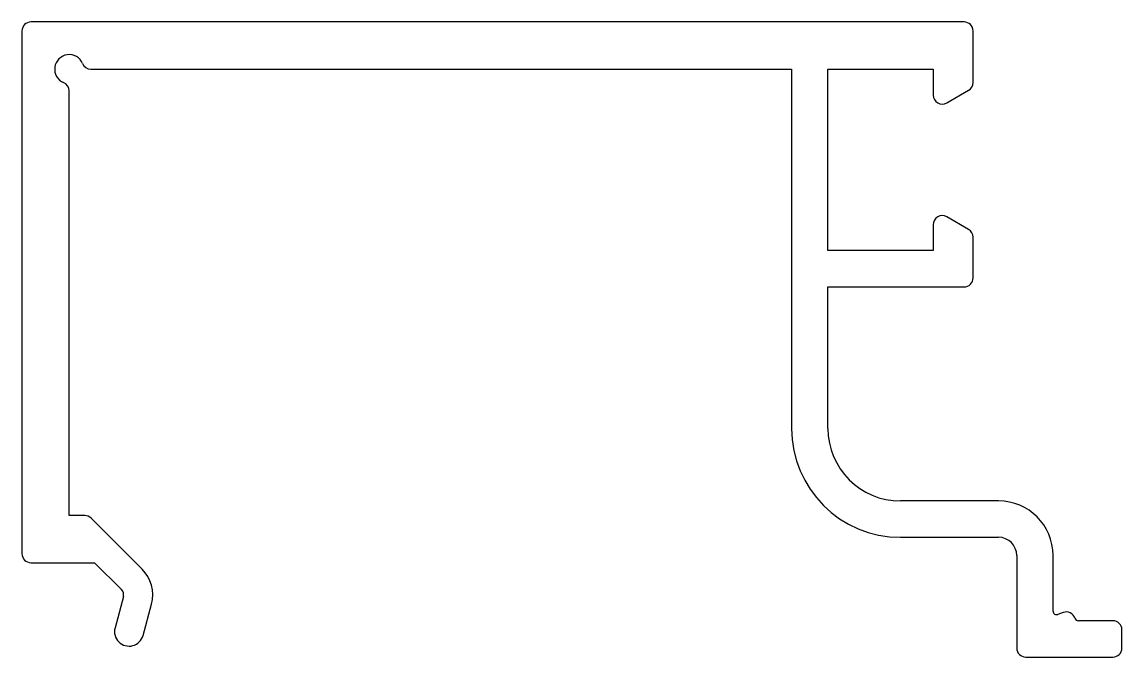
# Model space of a CAD drawing. Extents: x 1.7 to 32, y 0.8 to 18.3.
import ezdxf

# ---------------------------------------------------------------- set-up
doc = ezdxf.new("R2010")
doc.units = 0
doc.layers.get('0').update_dxf_attribs({"linetype": 'CONTINUOUS'})

msp = doc.modelspace()

# ---------------------------------------------------------------- linework, layer by layer
for p, q in [((27.673, 18.335), (1.973, 18.335)), ((1.723, 18.085), (1.723, 3.685)), ((27.923, 16.668), (27.923, 18.085)), ((3.623, 17.035), (22.923, 17.035)), ((22.923, 17.035), (22.923, 7.135)), ((23.923, 12.035), (23.923, 17.035)), ((23.923, 17.035), (26.823, 17.035)), ((26.823, 17.035), (26.823, 16.322)), ((3.023, 4.735), (3.023, 16.435)), ((27.198, 16.105), (27.798, 16.452)), ((26.823, 12.748), (26.823, 12.035)), ((27.798, 12.619), (27.198, 12.965)), ((27.923, 11.285), (27.923, 12.402)), ((26.823, 12.035), (23.923, 12.035)), ((23.923, 7.135), (23.923, 11.035)), ((23.923, 11.035), (27.673, 11.035)), ((28.623, 5.135), (25.923, 5.135)), ((3.451, 4.735), (3.023, 4.735)), ((5.03, 3.259), (3.628, 4.662)), ((25.923, 4.135), (28.623, 4.135)), ((1.973, 3.435), (3.723, 3.435)), ((3.723, 3.435), (4.465, 2.694)), ((29.123, 3.635), (29.123, 1.085)), ((30.123, 2.102), (30.123, 3.635)), ((4.516, 2.5), (4.286, 1.639)), ((5.058, 1.432), (5.289, 2.293)), ((30.405, 2.062), (30.257, 2.008)), ((31.773, 1.835), (30.823, 1.835)), ((32.023, 1.085), (32.023, 1.585)), ((29.373, 0.835), (31.773, 0.835))]:
    msp.add_line(p, q)
for centre, radius, start, end in [((1.973, 18.085), 0.25, 90, 180), ((27.673, 18.085), 0.25, 0, 90), ((3.023, 17.035), 0.4, 22.6199, 247.3801), ((3.623, 17.285), 0.25, 202.6199, 270), ((2.773, 16.435), 0.25, 0, 67.3801), ((27.673, 16.668), 0.25, 300, 360), ((27.073, 16.322), 0.25, 180, 300), ((27.073, 12.748), 0.25, 60, 180), ((27.673, 12.402), 0.25, 0, 60), ((27.673, 11.285), 0.25, 270, 0), ((25.923, 7.135), 3, 180, 270), ((25.923, 7.135), 2, 180, 270), ((28.623, 3.635), 1.5, 0, 90), ((3.451, 4.485), 0.25, 45, 90), ((28.623, 3.635), 0.5, 360, 90), ((1.973, 3.685), 0.25, 180, 270), ((4.323, 2.552), 1, 345, 45), ((4.323, 2.552), 0.2, 345, 45), ((30.223, 2.102), 0.1, 180, 290), ((30.49, 1.827), 0.25, 17.974, 110), ((30.823, 1.935), 0.1, 197.974, 270), ((31.773, 1.585), 0.25, 0, 90), ((4.672, 1.535), 0.4, 165, 345), ((29.373, 1.085), 0.25, 180, 270), ((31.773, 1.085), 0.25, 270, 0)]:
    msp.add_arc(centre, radius, start, end)

doc.saveas('drawing.dxf')
